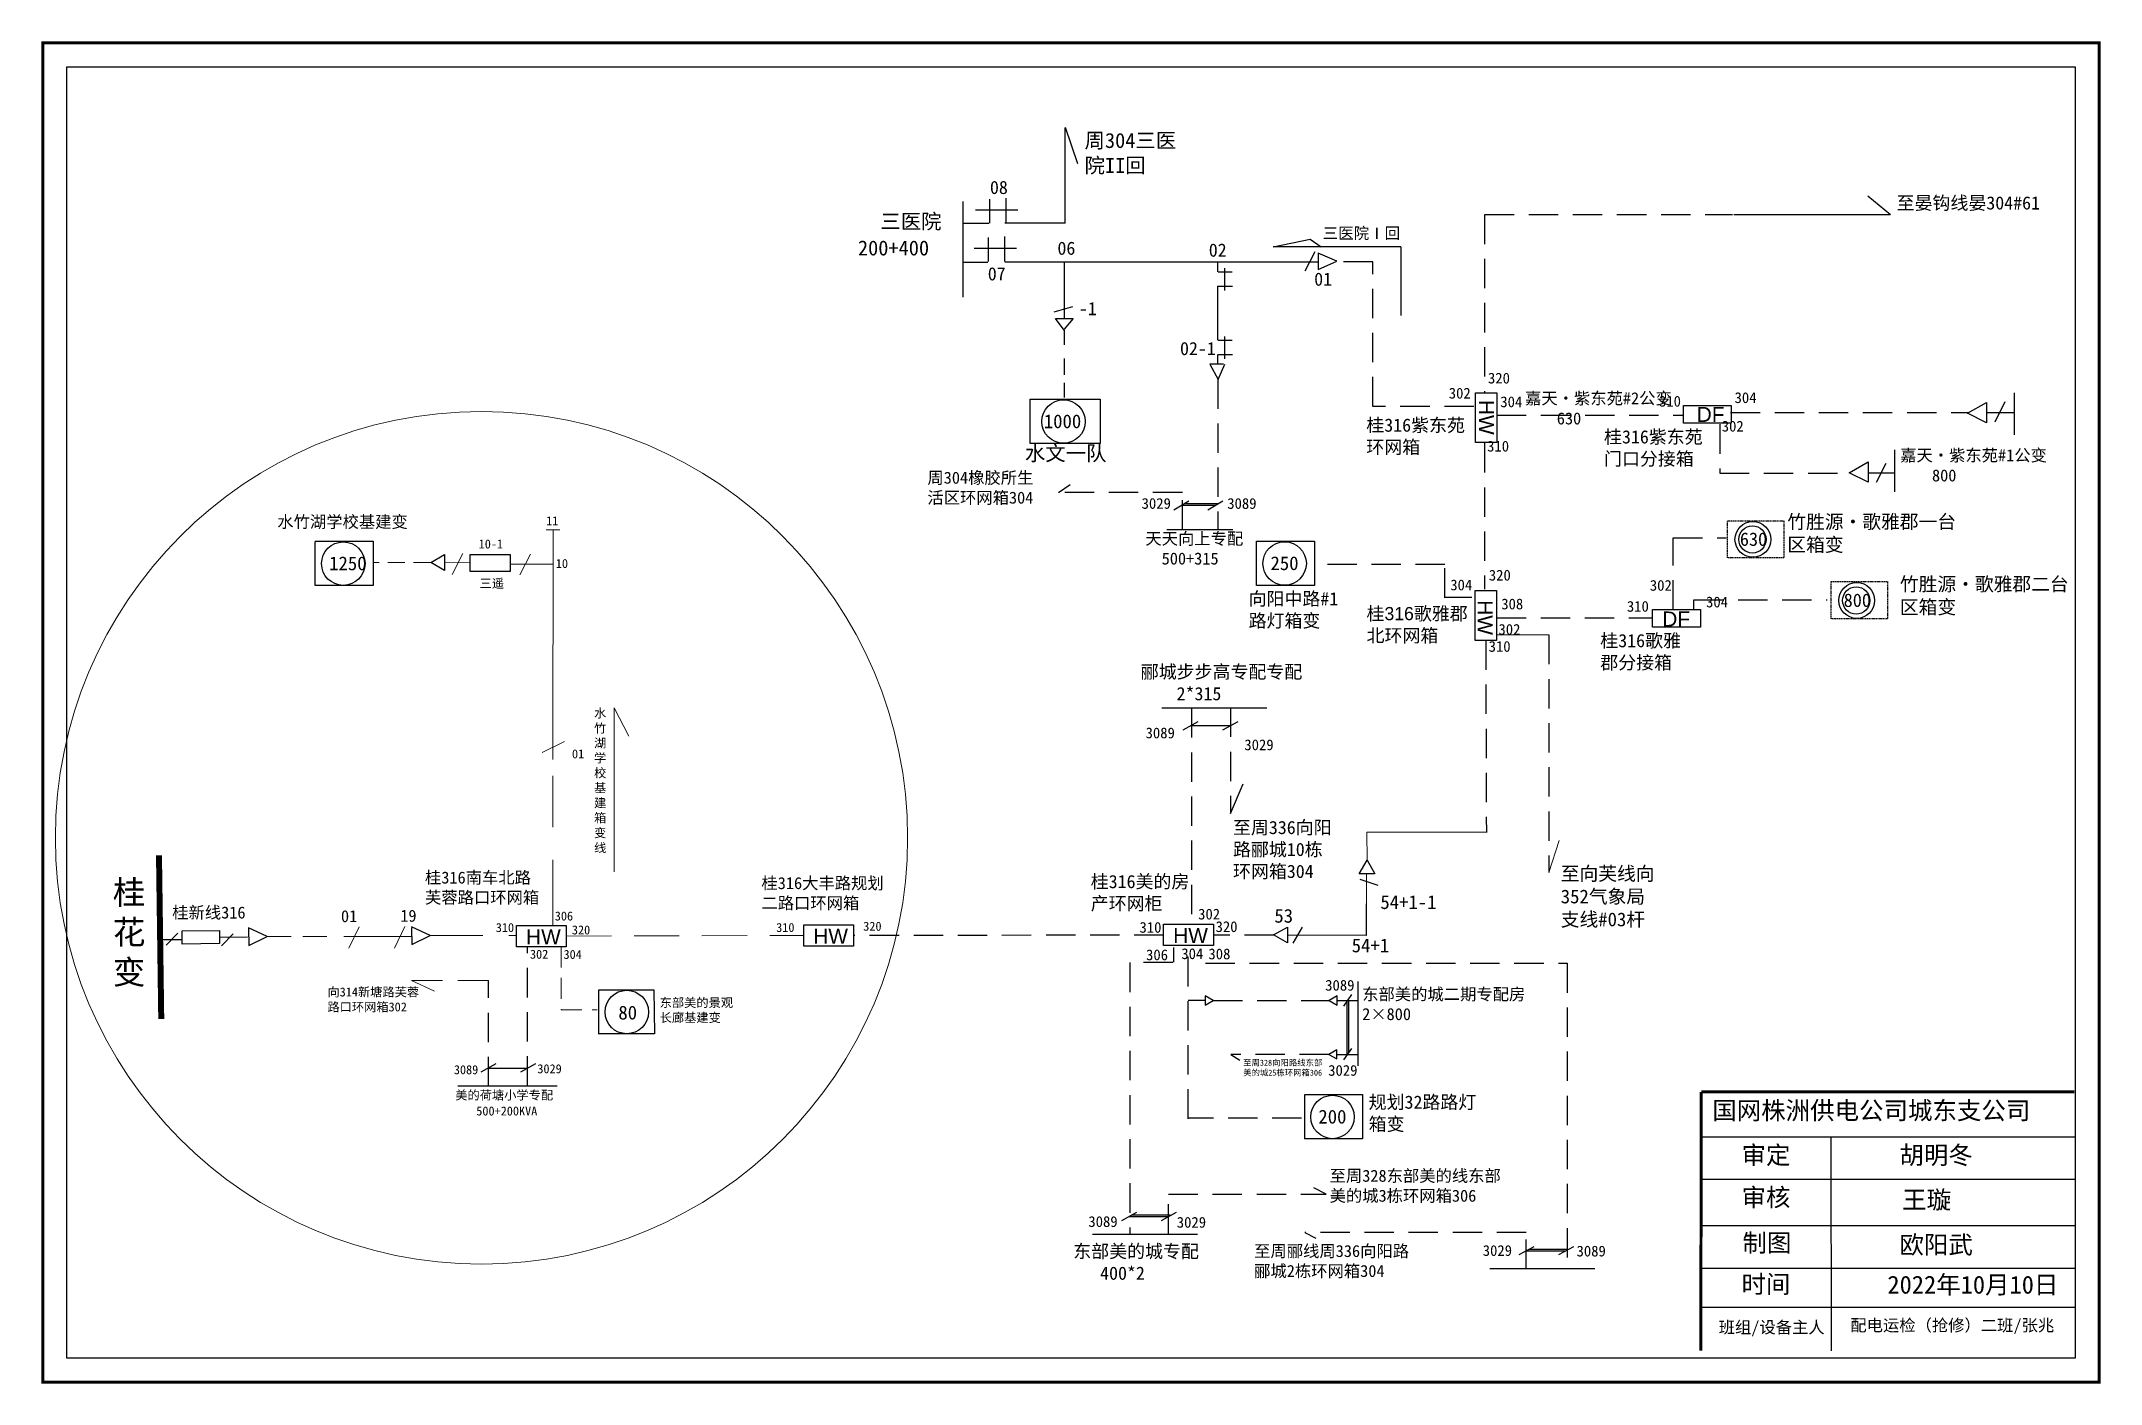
# Model space of a CAD drawing. Extents: x 0 to 344, y 0 to 224.
import ezdxf

# ---------------------------------------------------------------- set-up
doc = ezdxf.new("R2010")
doc.units = 0
doc.header["$LTSCALE"] = 0.774411
for name, pattern in [('ACAD_ISO02W100', [15, 12, -3]), ('DASHED2', [9.525, 6.35, -3.175]), ('HIDDEN2', [0.1875, 0.125, -0.0625])]:
    doc.linetypes.add(name, pattern=pattern)
doc.layers.get('0').update_dxf_attribs({"linetype": 'CONTINUOUS'})
doc.layers.add('0-RefEdit0', color=7, linetype='CONTINUOUS')
doc.styles.add('宋体_txtstyle_0.00_0_0', font='')
doc.styles.add('宋体_txtstyle_1.50_0_0', font='SIMSUN.TTC', dxfattribs={"height": 1.5})
doc.styles.add('宋体_txtstyle_150.00_0_0150', font='SIMSUN.TTC', dxfattribs={"height": 150})
doc.styles.add('宋体_txtstyle_2.00_0_0', font='', dxfattribs={"height": 2})
doc.styles.add('宋体_txtstyle_2.30_0_0', font='', dxfattribs={"height": 2.3})
doc.styles.add('宋体_txtstyle_200.00_0_0200', font='', dxfattribs={"height": 200})
doc.styles.add('宋体_txtstyle_3.00_0_0', font='', dxfattribs={"height": 3})
doc.styles.add('宋体_txtstyle_400.00_0_0400', font='SIMSUN.TTC', dxfattribs={"height": 400})
doc.styles.get('宋体_txtstyle_0.00_0_0').set_extended_font_data('宋体')
doc.styles.get('宋体_txtstyle_2.00_0_0').set_extended_font_data('宋体')
doc.styles.get('宋体_txtstyle_2.30_0_0').set_extended_font_data('宋体')
doc.styles.get('宋体_txtstyle_200.00_0_0200').set_extended_font_data('宋体')
doc.styles.get('宋体_txtstyle_3.00_0_0').set_extended_font_data('宋体')

msp = doc.modelspace()

# ---------------------------------------------------------------- linework, layer by layer
at = {"linetype": 'Continuous'}
for p, q in [((171.12, 209.72), (173.15, 203.68)), ((171.12, 193.68), (171.12, 209.64)), ((154.02, 181.32), (154.02, 197.28)), ((154.02, 193.68), (158.32, 193.68)), ((171.12, 193.68), (161, 193.68)), ((205.9, 189.73), (212.06, 191.03)), ((227.25, 189.73), (205.9, 189.73)), ((212.06, 191.03), (213.94, 189.72)), ((227.27, 178.23), (227.27, 189.72)), ((154.02, 187.17), (158.17, 187.17)), ((213.39, 187.17), (161, 187.17)), ((170.94, 187.09), (170.94, 177.86)), ((216.53, 187.33), (213.42, 188.65)), ((213.42, 188.65), (213.42, 185.92)), ((213.42, 185.92), (216.53, 187.33)), ((169.28, 178.86), (172.39, 179.75)), ((170.94, 175.78), (169.47, 177.74)), ((169.47, 177.74), (172.42, 177.74)), ((172.42, 177.74), (170.94, 175.94)), ((170.94, 175.82), (170.94, 173.37)), ((170.94, 171.06), (170.94, 168.34)), ((170.94, 166.99), (170.94, 164.54)), ((203.11, 140.52), (212.83, 140.52)), ((203.11, 133.13), (203.11, 140.52)), ((212.83, 140.52), (212.83, 133.13)), ((212.83, 133.13), (203.11, 133.13)), ((198.76, 95.01), (200.87, 99.94)), ((37.65, 74.45), (34.5, 75.89)), ((64.91, 74.59), (61.77, 76.03)), ((61.77, 75.88), (61.81, 73.06)), ((22.7, 74.97), (20.74, 72.96)), ((29.71, 74.32), (34.36, 74.38)), ((31.93, 74.86), (29.98, 72.85)), ((34.51, 75.74), (34.55, 72.92)), ((34.55, 72.92), (37.65, 74.45)), ((61.81, 73.06), (64.91, 74.59)), ((277.52, 40.94), (339.89, 40.94)), ((299.17, 40.93), (299.19, 5.16)), ((277.52, 33.84), (339.89, 33.84)), ((277.52, 26.09), (339.89, 26.09)), ((277.52, 18.98), (339.89, 18.98)), ((277.57, 12.45), (339.93, 12.45))]:
    msp.add_line(p, q, dxfattribs=at)
at = {"color": 0, "linetype": 'Continuous'}
for p, q in [((158.45, 197.69), (158.45, 193.69)), ((161.18, 197.88), (161.18, 193.69)), ((163.17, 195.87), (156.09, 195.87)), ((158.24, 191.27), (158.24, 187.27)), ((160.96, 191.46), (160.96, 187.27)), ((162.96, 189.45), (155.88, 189.45)), ((196.6, 187.08), (196.6, 185.56)), ((197.79, 182.43), (197.79, 186.17)), ((212.84, 188.88), (211.21, 185.68)), ((196.57, 183.14), (199.11, 183.14)), ((196.63, 174.14), (196.63, 183.18)), ((196.68, 185.57), (199.01, 185.57)), ((196.68, 174.14), (199.01, 174.14)), ((197.79, 171), (197.79, 174.74)), ((197.61, 170.09), (195.28, 170.09)), ((195.28, 170.09), (196.7, 167.56)), ((196.57, 171.71), (199.11, 171.71)), ((196.6, 171.61), (196.6, 170.09)), ((196.7, 167.56), (197.81, 170.09)), ((325.22, 162.04), (329.88, 162.04)), ((328.27, 163.83), (326.57, 160.43)), ((329.88, 158.32), (329.88, 165.3)), ((309.88, 148.79), (309.88, 155.77)), ((305.41, 151.96), (309.88, 151.96)), ((308.35, 153.52), (306.72, 150.32)), ((45.67, 140.5), (55.39, 140.5)), ((45.68, 133.09), (45.68, 140.49)), ((55.39, 140.5), (55.39, 133.1)), ((55.39, 133.1), (45.67, 133.1)), ((204.83, 112.61), (187.27, 112.61)), ((190.85, 108.98), (193.37, 110.35)), ((197.49, 108.98), (200.01, 110.35)), ((198.64, 109.67), (192.18, 109.67)), ((93.09, 65.53), (102.32, 65.53)), ((93.13, 58.12), (93.13, 65.51)), ((102.32, 65.53), (102.39, 58.14)), ((102.39, 58.14), (93.09, 58.14)), ((75.9, 53.11), (73.38, 51.74)), ((74.76, 52.41), (81.21, 52.41)), ((82.54, 53.11), (80.02, 51.74)), ((69.5, 49.48), (86.13, 49.48)), ((211.12, 47.99), (220.84, 47.99)), ((211.16, 40.57), (211.16, 47.96)), ((220.84, 47.99), (220.84, 40.59)), ((220.84, 40.59), (211.12, 40.59)), ((183.02, 28.28), (180.5, 26.91)), ((181.88, 27.59), (188.33, 27.59)), ((182.19, 27.87), (188.64, 27.87)), ((189.66, 28.28), (187.14, 26.91)), ((175.69, 24.65), (193.25, 24.65)), ((211.2, 24.93), (213.02, 23.98)), ((249.48, 22.56), (246.96, 21.18)), ((248.33, 21.86), (254.79, 21.86)), ((248.65, 22.14), (255.1, 22.14)), ((256.12, 22.56), (253.6, 21.18)), ((242.14, 18.92), (259.71, 18.92))]:
    msp.add_line(p, q, dxfattribs=at)
at = {"color": 1, "linetype": 'Continuous'}
for p, q in [((309.16, 195.08), (305.36, 198.18)), ((282.96, 195.11), (309.07, 195.11)), ((309.03, 195.08), (306.46, 195.08))]:
    msp.add_line(p, q, dxfattribs=at)
at = {"linetype": 'DASHED2'}
for p, q in [((241.26, 195.16), (282.71, 195.16)), ((241.26, 195.1), (241.26, 165.26)), ((222.58, 187.24), (216.69, 187.24)), ((222.58, 163.05), (222.58, 187.24)), ((196.64, 167.58), (196.64, 142.48)), ((239.45, 163.05), (222.58, 163.05)), ((282.4, 162.02), (322.2, 162.02)), ((243.3, 161.58), (274.5, 161.58)), ((280.59, 160.06), (280.59, 151.88)), ((241.26, 156.89), (241.26, 132.47)), ((280.59, 151.88), (302.21, 151.88)), ((190.7, 148.65), (169.96, 148.65)), ((190.7, 142.46), (190.7, 148.65)), ((272.77, 129.07), (272.77, 141.05)), ((272.77, 141.05), (281.67, 141.05)), ((234.62, 136.63), (213.11, 136.63)), ((234.62, 131.06), (234.62, 136.63)), ((239.11, 131.11), (234.62, 131.11)), ((243.26, 127.68), (269.31, 127.68)), ((276.27, 129.2), (276.27, 130.69)), ((276.27, 130.69), (298.53, 130.69))]:
    msp.add_line(p, q, dxfattribs=at)
at = {"color": 0}
for p, q in [((169.96, 148.65), (171.96, 149.99)), ((191.81, 147.23), (189.3, 145.72)), ((190.72, 146.52), (196.27, 146.52)), ((191.21, 146.81), (196.76, 146.81)), ((197.48, 147.23), (194.97, 145.72)), ((188.11, 142.46), (199.15, 142.46)), ((220.41, 84.02), (223.39, 82.98)), ((221.48, 74.6), (221.48, 79.91)), ((209.23, 73.3), (210.77, 75.97)), ((221.48, 74.6), (208.27, 74.67))]:
    msp.add_line(p, q, dxfattribs=at)
at = {"color": 7, "linetype": 'Continuous', "lineweight": 0, "ltscale": 0.280896}
msp.add_line((84.3, 142.41), (86.58, 142.41), dxfattribs=at)
at = {"color": 7, "linetype": 'Continuous', "lineweight": 0, "ltscale": 0.382156}
msp.add_line((85.44, 104.03), (85.45, 142.41), dxfattribs=at)
at = {"color": 7, "linetype": 'Continuous', "lineweight": 0, "ltscale": 1.057001}
for p, q in [((70.38, 138.45), (68.59, 134.97)), ((81.68, 138.36), (79.89, 134.87)), ((85.38, 136.67), (78.41, 136.67))]:
    msp.add_line(p, q, dxfattribs=at)
at = {"color": 7, "linetype": 'DASHED2', "lineweight": 0, "ltscale": 0.587223}
msp.add_line((65.01, 136.94), (55.41, 136.94), dxfattribs=at)
at = {"color": 7, "linetype": 'Continuous', "lineweight": 0, "ltscale": 0.587223}
msp.add_line((71.56, 136.88), (67.31, 136.94), dxfattribs=at)
at = {"color": 7, "linetype": 'Continuous', "lineweight": 0, "ltscale": 1.491052}
msp.add_line((252.01, 124.85), (243.22, 124.85), dxfattribs=at)
at = {"color": 0, "linetype": 'DASHED2'}
for p, q in [((252.01, 124.85), (252, 85.13)), ((241.44, 123.92), (241.55, 91.81)), ((192.21, 112.59), (192.21, 76.56)), ((198.76, 112.7), (198.76, 95.01)), ((81.19, 49.5), (81.19, 72.61)), ((187.57, 74.66), (135.7, 74.58)), ((189.21, 72.58), (189.21, 70.12)), ((191.67, 43.96), (191.67, 72.82)), ((206.01, 74.66), (195.9, 74.66)), ((189.11, 70.05), (181.92, 70.05)), ((181.92, 70.05), (181.92, 24.6)), ((194.58, 69.94), (255.04, 69.94)), ((255.04, 69.94), (255.04, 19.04)), ((74.63, 49.39), (74.63, 67.08)), ((210.64, 44.05), (191.67, 44.05)), ((188.38, 24.76), (188.38, 31.37)), ((188.38, 31.37), (214.73, 31.37)), ((214.73, 31.37), (212.69, 32.43)), ((248.21, 24.93), (211.2, 24.93)), ((248.21, 18.83), (248.21, 24.93))]:
    msp.add_line(p, q, dxfattribs=at)
at = {"color": 7, "linetype": 'Continuous', "lineweight": 0, "ltscale": 1.032336}
for q in [(95.66, 85.22), (98.14, 107.93)]:
    msp.add_line((95.66, 112.68), q, dxfattribs=at)
at = {"color": 7, "linetype": 'Continuous', "lineweight": 0, "ltscale": 1.061546}
msp.add_line((87.34, 107), (83.63, 105.2), dxfattribs=at)
at = {"color": 7, "linetype": 'DASHED2', "lineweight": 0, "ltscale": 2.228737}
msp.add_line((85.43, 76.28), (85.43, 101.31), dxfattribs=at)
at = {"color": 7, "linetype": 'Continuous', "lineweight": 0, "ltscale": 0.643814}
for p, q in [((241.48, 91.84), (221.53, 91.84)), ((221.53, 91.84), (221.59, 87.2))]:
    msp.add_line(p, q, dxfattribs=at)
at = {"color": 7, "linetype": 'Continuous', "lineweight": 0, "ltscale": 0.635189}
msp.add_line((252, 85.13), (253.75, 90.47), dxfattribs=at)
at = {"color": 7, "linetype": 'Continuous', "lineweight": 0, "ltscale": 0.17518}
msp.add_line((221.48, 79.91), (221.48, 84.89), dxfattribs=at)
at = {"color": 7, "linetype": 'Continuous', "lineweight": 0, "ltscale": 0.249827}
for p, q in [((53.01, 76.03), (51.31, 72.46)), ((60.65, 76.08), (58.95, 72.5)), ((50.43, 74.44), (61.75, 74.44))]:
    msp.add_line(p, q, dxfattribs=at)
at = {"linetype": 'ACAD_ISO02W100'}
msp.add_line((23.32, 73.89), (20.23, 73.85), dxfattribs=at)
at = {"color": 7, "linetype": 'DASHED2', "lineweight": 0, "ltscale": 0.809441}
msp.add_line((37.65, 74.45), (47.8, 74.45), dxfattribs=at)
at = {"color": 7, "linetype": 'DASHED2', "lineweight": 0, "ltscale": 1.78489}
msp.add_line((64.91, 74.59), (79.33, 74.59), dxfattribs=at)
at = {"color": 7, "linetype": 'DASHED2', "lineweight": 0, "ltscale": 0.707345}
for p, q in [((86.78, 72.71), (86.78, 62.15)), ((86.78, 62.15), (92.8, 62.15))]:
    msp.add_line(p, q, dxfattribs=at)
at = {"color": 7, "linetype": 'DASHED2', "lineweight": 0, "ltscale": 1.537438}
msp.add_line((87.66, 74.49), (127.37, 74.6), dxfattribs=at)
at = {"color": 7, "linetype": 'DASHED2', "lineweight": 0, "ltscale": 1.039322}
for p, q in [((74.63, 67.08), (61.76, 67.08)), ((61.76, 67.08), (65.61, 65.29))]:
    msp.add_line(p, q, dxfattribs=at)
at = {"linetype": 'Continuous', "const_width": 0.5}
msp.add_lwpolyline([(0.09, 223.86), (344.06, 223.86), (344.06, -0.11), (0.09, -0.11)], close=True, dxfattribs=at)
at = {"linetype": 'Continuous'}
for points in [[(4.13, 219.81), (340.02, 219.81), (340.02, 3.94), (4.13, 3.94)], [(165.26, 164.25), (176.96, 164.25), (176.96, 156.85), (165.26, 156.85)], [(243.3, 165.33), (243.3, 157), (239.74, 157), (239.74, 165.33)], [(274.5, 163.18), (282.51, 163.18), (282.51, 160.23), (274.5, 160.23)], [(71.56, 138.29), (78.28, 138.29), (78.28, 135.47), (71.56, 135.47)], [(243.22, 132.25), (243.22, 123.92), (239.66, 123.92), (239.66, 132.25)], [(269.34, 129.09), (277.34, 129.09), (277.34, 126.15), (269.34, 126.15)], [(23.4, 75.37), (29.65, 75.45), (29.68, 73.23), (23.43, 73.15)]]:
    msp.add_lwpolyline(points, close=True, dxfattribs=at)
at = {"color": 0}
for points in [[(65.01, 136.94), (67.31, 138.27), (67.31, 135.61)], [(221.59, 87.2), (222.92, 84.89), (220.26, 84.89)], [(205.97, 74.69), (208.28, 76.01), (208.28, 73.36)]]:
    msp.add_lwpolyline(points, close=True, dxfattribs=at)
at = {"linetype": 'Continuous'}
for points, const_width in [([(19.54, 88), (19.92, 60.61)], 1), ([(277.48, 48.44), (277.42, 5.16)], 0.5), ([(277.52, 48.44), (339.89, 48.44)], 0.5)]:
    msp.add_lwpolyline(points, dxfattribs=dict(at, const_width=const_width))
at = {"color": 0, "linetype": 'Continuous'}
for points in [[(79.33, 76.28), (87.66, 76.28), (87.66, 72.71), (79.33, 72.71)], [(127.37, 76.38), (135.7, 76.38), (135.7, 72.81), (127.37, 72.81)], [(187.57, 76.49), (195.9, 76.49), (195.9, 72.92), (187.57, 72.92)]]:
    msp.add_lwpolyline(points, close=True, dxfattribs=at)
at = {"color": 7, "linetype": 'Continuous'}
for points in [[(220.06, 66.91), (220.06, 52.82)], [(194.51, 63.71), (191.67, 63.71)], [(216.57, 63.74), (220.07, 63.74)], [(217.71, 62.8), (219.06, 64.73)], [(218.2, 63.46), (218.2, 54.77)], [(218.54, 54.96), (218.54, 63.76)], [(217.7, 53.78), (219.04, 55.71)], [(216.55, 54.72), (220.06, 54.72)]]:
    msp.add_lwpolyline(points, dxfattribs=at)
for points in [[(195.84, 63.71), (194.51, 64.48), (194.51, 62.94)], [(215.23, 63.74), (216.57, 62.97), (216.57, 64.51)], [(215.22, 54.72), (216.55, 53.95), (216.55, 55.49)]]:
    msp.add_lwpolyline(points, close=True, dxfattribs=at)
at = {"color": 7, "linetype": 'DASHED2'}
for points in [[(195.84, 63.71), (215.18, 63.71)], [(215.22, 54.72), (198.83, 54.72), (200.32, 53.72)]]:
    msp.add_lwpolyline(points, dxfattribs=at)
at = {"color": 12, "linetype": 'Continuous', "lineweight": 0, "ltscale": 4.303543, "true_color": 0xc00000}
msp.add_circle((73.48, 90.93), 71.27, dxfattribs=at)
at = {"color": 7, "linetype": 'Continuous'}
msp.add_circle((170.82, 160.51), 3.63, dxfattribs=at)
at = {"color": 0}
for centre, radius in [((286.13, 140.82), 3), ((286.04, 140.82), 2.28), ((303.49, 130.61), 3), ((303.41, 130.61), 2.28)]:
    msp.add_circle(centre, radius, dxfattribs=at)
at = {"color": 0, "linetype": 'Continuous'}
for centre in [(50.37, 136.76), (97.78, 61.8), (215.82, 44.25)]:
    msp.add_circle(centre, 3.63, dxfattribs=at)
at = {"linetype": 'Continuous'}
msp.add_circle((207.81, 136.79), 3.63, dxfattribs=at)
at = {"layer": '0-RefEdit0', "color": 0, "ltscale": 2}
for p, q in [((322.03, 161.92), (325.22, 163.73)), ((325.22, 160.33), (322.03, 161.92)), ((325.22, 163.73), (325.22, 160.33)), ((302.22, 151.96), (305.41, 153.77)), ((305.41, 150.36), (302.22, 151.96)), ((305.41, 153.77), (305.41, 150.36))]:
    msp.add_line(p, q, dxfattribs=at)
at = {"layer": '0-RefEdit0', "color": 7, "linetype": 'HIDDEN2', "ltscale": 2}
msp.add_lwpolyline([(281.89, 143.94), (291.28, 143.94), (291.28, 137.75), (281.89, 137.75)], close=True, dxfattribs=at)
at = {"layer": '0-RefEdit0', "color": 0, "linetype": 'HIDDEN2', "ltscale": 2}
msp.add_lwpolyline([(299.23, 133.76), (308.62, 133.76), (308.62, 127.56), (299.23, 127.56)], close=True, dxfattribs=at)

# ---------------------------------------------------------------- texts
at = {"attachment_point": 1, "style": '宋体_txtstyle_0.00_0_0'}
for s, insert, char_height, width in [('{\\fSimSun|b0|i0|c134|p2;周}304{\\fSimSun|b0|i0|c134|p2;三医院}II{\\fSimSun|b0|i0|c134|p2;回}', (174.34, 208.76), 2.5, 16.4292), ('{\\H0.9565x;08}', (158.52, 200.76), 2.3, 12.8371), ('三医院', (140.19, 195.23), 2.5, 16.4292), ('{\\H0.8261x;三医院Ⅰ回}', (214.17, 192.96), 2.3, 26.6316), ('{\\H0.9565x;06}', (169.81, 190.6), 2.3, 12.8371), ('{\\H0.9565x;02}', (195.12, 190.28), 2.3, 12.8371), ('{\\H0.9565x;07}', (158.16, 186.32), 2.3, 12.8371), ('{\\H0.9565x;01}', (212.75, 185.43), 2.3, 12.8371), ('{\\H0.9565x;-1}', (173.4, 180.5), 2.3, 12.8371), ('{\\H0.9565x;02-1}', (190.31, 173.82), 2.3, 12.8371), ('1000', (167.53, 161.71), 2.3, 4.8377), ('水文一队', (164.37, 156.47), 2.5, 16.4292), ('250', (205.44, 137.98), 2.3, 4.8377), ('{\\fSimSun|b0|i0|c134|p2;\\H0.88x;向阳中路#1\\P路灯箱变}', (201.78, 131.99), 2.5, 26.4167), ('{\\H0.88x;至周336向阳路郦城10栋环网箱304}', (199.17, 93.75), 2.5, 17.8235), ('{\\fSimSun|b0|i0|c134|p2;东部美的城二期专配房\\P2×800}', (220.78, 65.78), 2, 29.388), ('{\\fSimSun|b0|i0|c134|p2;至周郦线周336向阳路郦城2栋环网箱304}', (202.71, 22.84), 2, 25.9618)]:
    msp.add_mtext(s, dxfattribs=dict(at, insert=insert, char_height=char_height, width=width))
at = {"color": 7, "attachment_point": 1}
for s, insert, char_height, width, style in [('{\\fSimSun|b0|i0|c134|p2;\\H0.88x;至晏钩线晏304#61}', (310.16, 198.17), 2.5, 34.474, '宋体_txtstyle_0.00_0_0'), ('200+400', (136.44, 190.79), 2.5, 15.1529, '宋体_txtstyle_0.00_0_0'), ('{\\fSimSun|b0|i0|c134|p2;\\H0.72x;302}', (235.26, 166.16), 2.5, 21.8167, '宋体_txtstyle_0.00_0_0'), ('{\\fSimSun|b0|i0|c134|p2;\\H0.72x;320}', (241.82, 168.68), 2.5, 21.8167, '宋体_txtstyle_0.00_0_0'), ('{\\fSimSun|b0|i0|c134|p2;\\H0.72x;304}', (283.06, 165.41), 2.5, 21.8167, '宋体_txtstyle_0.00_0_0'), ('{\\fSimSun|b0|i0|c134|p2;\\H0.72x;304}', (243.88, 164.72), 2.5, 21.8167, '宋体_txtstyle_0.00_0_0'), ('{\\fSimSun|b0|i0|c134|p2;\\H0.72x;310}', (270.42, 164.81), 2.5, 21.8167, '宋体_txtstyle_0.00_0_0'), ('{\\fArial|b0|i0|c0|p32;\\H1.563x;DF}', (276.73, 162.96), 1.6, 17.5774, '宋体_txtstyle_0.00_0_0'), ('{\\fSimSun|b0|i0|c134|p2;\\H0.88x;桂316紫东苑\\P环网箱}', (221.47, 161.02), 2.5, 24.3333, '宋体_txtstyle_0.00_0_0'), ('{\\fSimSun|b0|i0|c134|p2;\\H0.88x;桂316紫东苑\\P门口分接箱}', (261.23, 159.06), 2.5, 24.3333, '宋体_txtstyle_0.00_0_0'), ('{\\fSimSun|b0|i0|c134|p2;\\H0.72x;302}', (280.92, 160.64), 2.5, 21.8167, '宋体_txtstyle_0.00_0_0'), ('{\\fSimSun|b0|i0|c134|p2;\\H0.72x;310}', (241.67, 157.3), 2.5, 21.8167, '宋体_txtstyle_0.00_0_0'), ('周304橡胶所生活区环网箱304', (148.06, 152.13), 2, 19.1038, '宋体_txtstyle_0.00_0_0'), ('天天向上专配\\P  500+315', (184.52, 141.95), 2, 20.672, '宋体_txtstyle_0.00_0_0'), ('1250', (48, 137.96), 2.3, 4.8377, '宋体_txtstyle_2.30_0_0'), ('{\\fSimSun|b0|i0|c134|p2;\\H0.72x;320}', (241.96, 135.73), 2.5, 21.8167, '宋体_txtstyle_0.00_0_0'), ('{\\fSimSun|b0|i0|c134|p2;\\H0.72x;304}', (235.51, 134.1), 2.5, 21.8167, '宋体_txtstyle_0.00_0_0'), ('{\\fSimSun|b0|i0|c134|p2;\\H0.72x;308}', (244.04, 130.92), 2.5, 21.8167, '宋体_txtstyle_0.00_0_0'), ('{\\fSimSun|b0|i0|c134|p2;\\H0.72x;302}', (268.89, 134.03), 2.5, 21.8167, '宋体_txtstyle_0.00_0_0'), ('{\\fSimSun|b0|i0|c134|p2;\\H0.72x;304}', (278.29, 131.25), 2.5, 21.8167, '宋体_txtstyle_0.00_0_0'), ('{\\fSimSun|b0|i0|c134|p2;\\H1.375x;桂\\fhztxt|b0|i0|c134|p0;316\\fSimSun|b0|i0|c134|p2;歌雅郡北环网箱}', (221.51, 129.51), 1.6, 17.5774, '宋体_txtstyle_0.00_0_0'), ('{\\fSimSun|b0|i0|c134|p2;\\H0.72x;310}', (265.05, 130.52), 2.5, 21.8167, '宋体_txtstyle_0.00_0_0'), ('{\\fArial|b0|i0|c0|p32;\\H1.563x;DF}', (270.97, 128.76), 1.6, 17.5774, '宋体_txtstyle_0.00_0_0'), ('{\\fSimSun|b0|i0|c134|p2;\\H0.72x;302}', (243.57, 126.67), 2.5, 21.8167, '宋体_txtstyle_0.00_0_0'), ('{\\fSimSun|b0|i0|c134|p2;\\H0.88x;桂316歌雅\\P郡分接箱}', (260.6, 124.99), 2.5, 21.8167, '宋体_txtstyle_0.00_0_0'), ('{\\fSimSun|b0|i0|c134|p2;\\H0.72x;310}', (241.93, 123.82), 2.5, 21.8167, '宋体_txtstyle_0.00_0_0'), ('至向芙线向352气象局支线#03杆', (253.99, 86.1), 2.3, 16.4292, '宋体_txtstyle_2.30_0_0'), ('54+1-1', (223.82, 81.32), 2.3, 16.4292, '宋体_txtstyle_0.00_0_0'), ('53', (206.09, 79.03), 2.3, 16.4292, '宋体_txtstyle_0.00_0_0'), ('54+1', (219.02, 74.08), 2.3, 16.4292, '宋体_txtstyle_0.00_0_0'), ('80', (96.37, 62.85), 2.3, 4.8377, '宋体_txtstyle_2.30_0_0')]:
    msp.add_mtext(s, dxfattribs=dict(at, insert=insert, char_height=char_height, width=width, style=style))
at = {"color": 0, "linetype": 'Continuous', "char_height": 2.5, "width": 26.2592, "attachment_point": 1, "style": '宋体_txtstyle_0.00_0_0'}
for s, insert in [('{\\H0.8x;嘉天·紫东苑#2公变}', (248.02, 165.41)), ('{\\H0.8x;嘉天·紫东苑#1公变}', (310.76, 155.88))]:
    msp.add_mtext(s, dxfattribs=dict(at, insert=insert))
at = {"color": 7, "char_height": 1.6, "width": 17.5774, "attachment_point": 1, "rotation": 270, "style": '宋体_txtstyle_0.00_0_0'}
for insert in [(242.81, 164.14), (242.59, 130.66)]:
    msp.add_mtext('{\\fArial|b0|i0|c0|p32;\\H1.563x;HW}', dxfattribs=dict(at, insert=insert))
at = {"color": 0, "attachment_point": 1, "style": '宋体_txtstyle_0.00_0_0'}
for s, insert, char_height, width in [('{\\fSimSun|b0|i0|c134|p2;\\H0.8x;630}', (253.33, 162.04), 2.5, 15.1529), ('{\\fSimSun|b0|i0|c134|p2;\\H0.8x;800}', (316.08, 152.51), 2.5, 15.1529), ('竹胜源·歌雅郡一台区箱变', (291.88, 144.92), 2.3, 28.8075), ('630', (283.95, 141.97), 2.234, 14.7466), ('竹胜源·歌雅郡二台区箱变', (310.71, 134.49), 2.3, 28.8075), ('800', (301.31, 131.76), 2.234, 14.7466), ('{\\H0.88x;郦城步步高专配专配\\P    2*315}', (183.75, 119.79), 2.5, 30.5342), ('{\\fSimSun|b0|i0|c134|p2;\\H0.72x;3089}', (184.55, 109.36), 2.5, 21.8167), ('{\\fSimSun|b0|i0|c134|p2;\\H0.72x;3029}', (201.07, 107.37), 2.5, 21.8167), ('{\\H1.375x;桂316美的房产环网柜}', (175.38, 84.71), 1.6, 17.5774), ('{\\fSimSun|b0|i0|c134|p2;\\H0.72x;310}', (183.53, 76.85), 2.5, 21.8167), ('{\\fArial|b0|i0|c0|p32;\\H1.563x;HW}', (189.16, 75.85), 1.6, 17.5774), ('{\\fSimSun|b0|i0|c134|p2;\\H0.72x;302}', (193.34, 79.07), 2.5, 21.8167), ('{\\fSimSun|b0|i0|c134|p2;\\H0.72x;320}', (196.26, 76.97), 2.5, 21.8167), ('{\\fArial|b0|i0|c0|p32;\\H1.563x;HW}', (80.93, 75.64), 1.6, 17.5774), ('{\\fArial|b0|i0|c0|p32;\\H1.563x;HW}', (128.96, 75.74), 1.6, 17.5774), ('{\\fSimSun|b0|i0|c134|p2;\\H0.72x;304}', (190.53, 72.45), 2.5, 21.8167), ('{\\fSimSun|b0|i0|c134|p2;\\H0.72x;308}', (195.06, 72.41), 2.5, 21.8167), ('{\\fSimSun|b0|i0|c134|p2;\\H0.72x;306}', (184.63, 72.26), 2.5, 21.8167), ('{\\fSimSun|b0|i0|c134|p2;\\H0.72x;3089}', (214.59, 67.17), 2.5, 21.8167), ('{\\fSimSun|b0|i0|c134|p2;至周328向阳路线东部\\P美的城25栋环网箱306}', (200.87, 53.83), 1, 20.3882), ('{\\fSimSun|b0|i0|c134|p2;\\H0.72x;3029}', (215.09, 52.94), 2.5, 21.8167), ('200', (213.45, 45.45), 2.3, 4.8377), ('{\\fSimSun|b0|i0|c134|p2;\\H0.88x;规划32路路灯箱变}', (221.86, 47.83), 2.5, 20.3882), ('{\\fSimSun|b0|i0|c134|p2;\\H0.72x;3089}', (174.98, 27.66), 2.5, 21.8167), ('{\\fSimSun|b0|i0|c134|p2;\\H0.72x;3029}', (189.77, 27.54), 2.5, 21.8167), ('{\\fSimSun|b0|i0|c134|p2;\\H0.88x;东部美的城专配\\P   400*2}', (172.46, 22.9), 2.5, 26.5534), ('{\\fSimSun|b0|i0|c134|p2;\\H0.72x;3029}', (240.94, 22.82), 2.5, 21.8167), ('{\\fSimSun|b0|i0|c134|p2;\\H0.72x;3089}', (256.63, 22.73), 2.5, 21.8167)]:
    msp.add_mtext(s, dxfattribs=dict(at, insert=insert, char_height=char_height, width=width))
at = {"color": 7, "linetype": 'DASHED2', "lineweight": 0, "ltscale": 0.503449, "attachment_point": 1}
for s, insert, char_height, style in [('水竹湖学校基建变', (39.33, 144.76), 2, '宋体_txtstyle_200.00_0_0200'), ('10-1', (73.01, 140.8), 1.5, '宋体_txtstyle_1.50_0_0')]:
    msp.add_mtext(s, dxfattribs=dict(at, insert=insert, char_height=char_height, style=style))
at = {"linetype": 'Continuous', "attachment_point": 1}
for s, insert, char_height, width, style in [('3029', (183.89, 147.73), 1.8, 5.6554, '宋体_txtstyle_0.00_0_0'), ('3089', (198.21, 147.72), 1.8, 5.6554, '宋体_txtstyle_0.00_0_0'), ('国网株洲供电公司城东支公司', (279.33, 46.84), 3, 82.0179, '宋体_txtstyle_3.00_0_0'), ('审定', (284.22, 39.38), 3, 23.4615, '宋体_txtstyle_0.00_0_0'), ('胡明冬', (310.63, 39.38), 3, 23.4615, '宋体_txtstyle_3.00_0_0'), ('审核', (284.22, 32.32), 3, 23.4615, '宋体_txtstyle_0.00_0_0'), ('{\\fSimSun|b0|i0|c134|p2;王璇}', (311.1, 31.91), 3, 33.0539, '宋体_txtstyle_0.00_0_0'), ('制图', (284.38, 24.7), 3, 23.4615, '宋体_txtstyle_0.00_0_0'), ('欧阳武', (310.64, 24.4), 3, 40.7, '宋体_txtstyle_3.00_0_0'), ('时间', (284.22, 17.81), 3, 23.4615, '宋体_txtstyle_0.00_0_0')]:
    msp.add_mtext(s, dxfattribs=dict(at, insert=insert, char_height=char_height, width=width, style=style))
at = {"color": 7, "linetype": 'Continuous', "lineweight": 0, "ltscale": 0.280896, "char_height": 1.5, "attachment_point": 1, "style": '宋体_txtstyle_150.00_0_0150'}
for s, insert in [('11', (84.3, 144.67)), ('10', (85.91, 137.54))]:
    msp.add_mtext(s, dxfattribs=dict(at, insert=insert))
at = {"color": 2, "linetype": 'Continuous', "lineweight": 0, "ltscale": 0.280896, "true_color": 0xffff00, "insert": (73.17, 134.22), "char_height": 1.5, "attachment_point": 1, "style": '宋体_txtstyle_150.00_0_0150'}
msp.add_mtext('三遥', dxfattribs=at)
at = {"color": 2, "linetype": 'Continuous', "lineweight": 0, "ltscale": 1.032336, "true_color": 0xffff00, "insert": (92.31, 112.52), "char_height": 1.5, "attachment_point": 1, "style": '宋体_txtstyle_1.50_0_0'}
msp.add_mtext('水^M^J竹^M^J湖^M^J学^M^J校^M^J基^M^J建^M^J箱^M^J变^M^J线', dxfattribs=at)
at = {"color": 7, "linetype": 'Continuous', "lineweight": 0, "ltscale": 1.061546, "insert": (88.61, 105.7), "char_height": 1.5, "attachment_point": 1, "style": '宋体_txtstyle_1.50_0_0'}
msp.add_mtext('01', dxfattribs=at)
at = {"color": 7, "linetype": 'Continuous', "lineweight": 0, "ltscale": 0.944132, "attachment_point": 1}
for s, insert, char_height, style in [('桂^M^J花^M^J变', (11.82, 83.8), 4, '宋体_txtstyle_400.00_0_0400'), ('桂新线316', (21.75, 79.43), 2, '宋体_txtstyle_200.00_0_0200')]:
    msp.add_mtext(s, dxfattribs=dict(at, insert=insert, char_height=char_height, style=style))
at = {"color": 7, "linetype": 'DASHED2', "lineweight": 0, "ltscale": 2.475141, "char_height": 2, "attachment_point": 1, "style": '宋体_txtstyle_2.00_0_0'}
for s, insert in [('桂316南车北路^M^J芙蓉路口环网箱', (64.03, 85.28)), ('桂316大丰路规划^M^J二路口环网箱', (120.3, 84.35))]:
    msp.add_mtext(s, dxfattribs=dict(at, insert=insert))
at = {"color": 7, "linetype": 'Continuous', "lineweight": 0, "ltscale": 0.64256, "char_height": 2, "attachment_point": 1}
for s, insert, style in [('01', (49.98, 78.82), '宋体_txtstyle_200.00_0_0200'), ('19', (59.9, 78.89), '宋体_txtstyle_2.00_0_0')]:
    msp.add_mtext(s, dxfattribs=dict(at, insert=insert, style=style))
at = {"color": 7, "linetype": 'DASHED2', "lineweight": 0, "ltscale": 0.553478, "char_height": 1.5, "attachment_point": 1, "style": '宋体_txtstyle_1.50_0_0'}
for s, insert in [('310', (75.87, 76.67)), ('320', (88.6, 76.27)), ('310', (122.77, 76.68)), ('320', (137.33, 76.89))]:
    msp.add_mtext(s, dxfattribs=dict(at, insert=insert))
at = {"color": 7, "linetype": 'DASHED2', "lineweight": 0, "ltscale": 1.039322, "char_height": 1.5, "attachment_point": 1}
for s, insert, style in [('306', (85.74, 78.6), '宋体_txtstyle_1.50_0_0'), ('302', (81.59, 72.21), '宋体_txtstyle_150.00_0_0150'), ('304', (87.2, 72.18), '宋体_txtstyle_1.50_0_0')]:
    msp.add_mtext(s, dxfattribs=dict(at, insert=insert, style=style))
at = {"color": 2, "linetype": 'DASHED2', "lineweight": 0, "ltscale": 0.534631, "true_color": 0xffff00, "insert": (47.71, 65.9), "char_height": 1.5, "attachment_point": 1, "style": '宋体_txtstyle_150.00_0_0150'}
msp.add_mtext('向314新塘路芙蓉^M^J路口环网箱302', dxfattribs=at)
at = {"color": 7, "linetype": 'DASHED2', "lineweight": 0, "ltscale": 0.481407, "insert": (103.28, 64.12), "char_height": 1.5, "attachment_point": 1, "style": '宋体_txtstyle_150.00_0_0150'}
msp.add_mtext('东部美的景观^M^J长廊基建变', dxfattribs=at)
at = {"color": 7, "linetype": 'DASHED2', "lineweight": 0, "ltscale": 0.534631, "char_height": 1.5, "attachment_point": 1}
for s, insert, style in [('3089', (68.86, 52.9), '宋体_txtstyle_1.50_0_0'), ('3029', (82.82, 53.06), '宋体_txtstyle_150.00_0_0150'), ('美的荷塘小学专配', (69.09, 48.66), '宋体_txtstyle_150.00_0_0150'), ('500+200KVA', (72.61, 46), '宋体_txtstyle_150.00_0_0150')]:
    msp.add_mtext(s, dxfattribs=dict(at, insert=insert, style=style))
at = {"color": 2, "true_color": 0xffff00, "insert": (215.33, 35.42), "char_height": 2, "width": 29.388, "attachment_point": 1, "style": '宋体_txtstyle_2.00_0_0'}
msp.add_mtext('{\\fSimSun|b0|i0|c134|p2;至周328东部美的线东部美的城3栋环网箱306}', dxfattribs=at)
at = {"color": 7, "linetype": 'Continuous', "lineweight": 0, "ltscale": 0.755549, "insert": (308.62, 17.71), "char_height": 3, "attachment_point": 1, "style": '宋体_txtstyle_3.00_0_0'}
msp.add_mtext('2022年10月10日', dxfattribs=at)
at = {"color": 7, "linetype": 'Continuous', "lineweight": 0, "ltscale": 0.758798, "insert": (280.4, 10.09), "char_height": 2, "attachment_point": 1, "style": '宋体_txtstyle_2.00_0_0'}
msp.add_mtext('班组/设备主人', dxfattribs=at)
at = {"color": 7, "linetype": 'Continuous', "lineweight": 0, "ltscale": 0.647762, "insert": (302.42, 10.43), "char_height": 2, "attachment_point": 1, "style": '宋体_txtstyle_2.00_0_0'}
msp.add_mtext('配电运检（抢修）二班/张兆', dxfattribs=at)

doc.saveas('drawing.dxf')
